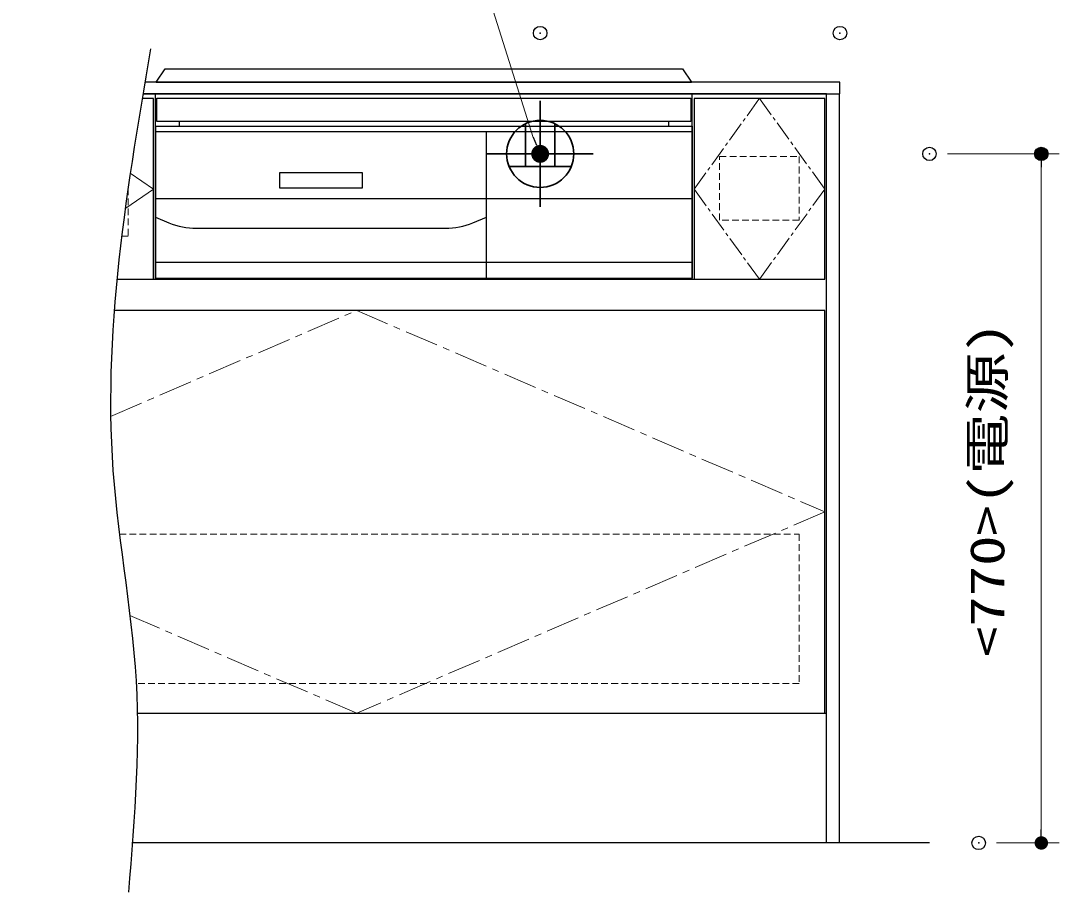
# Model space of a CAD drawing. Units: millimetres, scale not verified. Extents: x -9797 to 9797, y -4555 to 4555.
# Drawn here: x -4623 to -3463, y -355 to 619 of the extents above; entities that cross this region are included whole.
import ezdxf
from ezdxf.enums import TextEntityAlignment as Align

# ---------------------------------------------------------------- set-up
doc = ezdxf.new("R2010")
doc.units = ezdxf.units.MM
doc.header["$LTSCALE"] = 30
doc.header["$PDMODE"] = 32
doc.header["$PDSIZE"] = 15
for name, pattern in [('USER2', [0.375, 0.25, -0.125]), ('USER4', [2, 1.25, -0.25, 0.25, -0.25]), ('USER8', [1.125, 0.75, -0.125, 0.125, -0.125])]:
    doc.linetypes.add(name, pattern=pattern)
for name, color, linetype, lineweight in [('0-2_0', 7, 'Continuous', 25), ('0-3_DEFPOINTS', 7, 'Continuous', 25), ('0-6_細線ﾚｲﾔｰ', 91, 'Continuous', 9), ('0-7_寸法ﾚｲﾔｰ', 30, 'Continuous', 13), ('0-8_1', 7, 'Continuous', 25), ('0-9_KABE', 4, 'Continuous', 25)]:
    doc.layers.add(name, color=color, linetype=linetype, lineweight=lineweight)
doc.styles.add('ＭＳ ゴシック', font='')
doc.styles.get('ＭＳ ゴシック').set_extended_font_data('MS Gothic')

# ---------------------------------------------------------------- blocks, each defined once
blk = doc.blocks.new('A$C5C1B3A85')
at = {"layer": '0-2_0', "color": 1, "lineweight": 30}
for p, q in [((0, 1773.4), (0, -1773.4)), ((-496.2, 1009.7), (-496.2, -426.1)), ((496.2, 1009.7), (496.2, -426.1)), ((1773.4, 0), (-1773.4, 0)), ((-1041.2, -426.1), (1041.2, -426.1))]:
    blk.add_line(p, q, dxfattribs=at)
blk.add_circle((0, 0), 1125, dxfattribs=at)
blk = doc.blocks.new('_DOT')
at = {"layer": '0-2_0', "color": 30}
blk.add_line((-15, 0), (-30, 0), dxfattribs=at)
for points in [[(0, 0), (-15, 0), (-14.88, 1.88)], [(0, 0), (-14.88, -1.88), (-15, 0)], [(0, 0), (-14.88, 1.88), (-14.53, 3.73)], [(0, 0), (-14.53, -3.73), (-14.88, -1.88)], [(0, 0), (-14.53, 3.73), (-13.95, 5.52)], [(0, 0), (-13.95, -5.52), (-14.53, -3.73)], [(0, 0), (-13.95, 5.52), (-13.14, 7.23)], [(0, 0), (-13.14, -7.23), (-13.95, -5.52)], [(0, 0), (-13.14, 7.23), (-12.14, 8.82)], [(0, 0), (-12.14, -8.82), (-13.14, -7.23)], [(0, 0), (-12.14, 8.82), (-10.93, 10.27)], [(0, 0), (-10.93, -10.27), (-12.14, -8.82)], [(0, 0), (-10.93, 10.27), (-9.56, 11.56)], [(0, 0), (-9.56, -11.56), (-10.93, -10.27)], [(0, 0), (-9.56, 11.56), (-8.04, 12.66)], [(0, 0), (-8.04, -12.66), (-9.56, -11.56)], [(0, 0), (-8.04, 12.66), (-6.39, 13.57)], [(0, 0), (-6.39, -13.57), (-8.04, -12.66)], [(0, 0), (-6.39, 13.57), (-4.64, 14.27)], [(0, 0), (-4.64, -14.27), (-6.39, -13.57)], [(0, 0), (-4.64, 14.27), (-2.81, 14.73)], [(0, 0), (-2.81, -14.73), (-4.64, -14.27)], [(0, 0), (-2.81, 14.73), (-0.94, 14.97)], [(0, 0), (-0.94, -14.97), (-2.81, -14.73)], [(0, 0), (-0.94, 14.97), (0.94, 14.97)], [(0, 0), (0.94, -14.97), (-0.94, -14.97)], [(0, 0), (0.94, 14.97), (2.81, 14.73)], [(0, 0), (2.81, 14.73), (4.64, 14.27)], [(0, 0), (4.64, 14.27), (6.39, 13.57)], [(0, 0), (6.39, 13.57), (8.04, 12.66)], [(0, 0), (8.04, 12.66), (9.56, 11.56)], [(0, 0), (9.56, 11.56), (10.93, 10.27)], [(0, 0), (10.93, 10.27), (12.14, 8.82)], [(0, 0), (12.14, 8.82), (13.14, 7.23)], [(0, 0), (13.14, 7.23), (13.95, 5.52)], [(0, 0), (13.95, 5.52), (14.53, 3.73)], [(0, 0), (14.53, 3.73), (14.88, 1.88)], [(0, 0), (14.88, 1.88), (15, 0)], [(0, 0), (2.81, -14.73), (0.94, -14.97)], [(0, 0), (4.64, -14.27), (2.81, -14.73)], [(0, 0), (6.39, -13.57), (4.64, -14.27)], [(0, 0), (8.04, -12.66), (6.39, -13.57)], [(0, 0), (9.56, -11.56), (8.04, -12.66)], [(0, 0), (10.93, -10.27), (9.56, -11.56)], [(0, 0), (12.14, -8.82), (10.93, -10.27)], [(0, 0), (13.14, -7.23), (12.14, -8.82)], [(0, 0), (13.95, -5.52), (13.14, -7.23)], [(0, 0), (14.53, -3.73), (13.95, -5.52)], [(0, 0), (14.88, -1.88), (14.53, -3.73)], [(0, 0), (15, 0), (14.88, -1.88)]]:
    blk.add_solid(points, dxfattribs=at)
blk = doc.blocks.new('A$C660A62C6')
at = {"layer": '0-2_0'}
for p, q in [((-8205, -1314), (-8205, -1470)), ((8205, -1314), (8205, -1470)), ((-9000, -1470), (-9000, -6570)), ((9000, -1470), (9000, -6570)), ((-9000, -3900), (9000, -3900))]:
    blk.add_line(p, q, dxfattribs=at)
for points in [[(-8955, -534), (8955, -534), (8955, -1314), (-8955, -1314)], [(-4829.3, -3022.4), (-2070.7, -3022.4), (-2070.7, -3551.2), (-4829.3, -3551.2)]]:
    blk.add_lwpolyline(points, close=True, dxfattribs=at)
at = {"layer": '0-8_1'}
for p, q in [((-8970, 0), (8970, 0)), ((-9000, -1470), (9000, -1470)), ((-9000, -1650), (9000, -1650)), ((2100, -6568.4), (2100, -1648.4)), ((-9000, -4518.5), (-8543.1, -4708.9)), ((1643.1, -4708.9), (2100, -4518.5)), ((-7620, -4893.5), (720, -4893.5)), ((-9000, -6030), (9000, -6030)), ((-9000, -6570), (9000, -6570))]:
    blk.add_line(p, q, dxfattribs=at)
blk.add_lwpolyline([(-8970, 0), (-8670, 450), (8670, 450), (8970, 0)], dxfattribs=at)
for centre, start, end in [((-7620, -2493.5), 247.38014, 270), ((720, -2493.5), 270, 292.61986)]:
    blk.add_arc(centre, 2400, start, end, dxfattribs=at)

msp = doc.modelspace()

# ---------------------------------------------------------------- linework, layer by layer
at = {"layer": '0-2_0'}
for p, q in [((-3723.07, 536.86), (-4487.01, 536.86)), ((-4473.07, 329.86), (-4473.07, 536.86)), ((-3723.07, -155.14), (-3723.07, 536.86))]:
    msp.add_line(p, q, dxfattribs=at)
for points in [[(-4478.52, 587.26), (-4481.19, 571.54), (-4483.84, 555.82), (-4486.47, 540.1), (-4489.09, 524.37), (-4491.66, 508.65), (-4494.2, 492.93), (-4496.68, 477.21), (-4499.11, 461.49), (-4501.47, 445.77), (-4503.75, 430.06), (-4505.95, 414.34), (-4508.05, 398.63), (-4510.05, 382.91), (-4511.95, 367.2), (-4513.72, 351.49), (-4515.37, 335.78), (-4516.89, 320.08), (-4518.26, 304.37), (-4519.48, 288.67), (-4520.54, 272.97), (-4521.43, 257.28), (-4522.14, 241.58), (-4522.67, 225.89), (-4523.01, 210.2), (-4523.14, 194.52), (-4523.06, 178.83), (-4522.76, 163.16), (-4522.24, 147.48), (-4521.47, 131.81), (-4520.47, 116.14), (-4519.21, 100.47), (-4517.73, 84.81), (-4516.06, 69.15), (-4514.24, 53.49), (-4512.3, 37.84), (-4510.28, 22.18), (-4508.23, 6.52), (-4506.16, -9.14), (-4504.13, -24.81)], [(-4487.03, 536.86), (-3708.07, 536.86), (-3708.07, 549.86), (-4484.85, 549.86)], [(-4515.96, 329.86), (-4475.07, 329.86), (-4475.07, 531.86), (-4487.85, 531.86)], [(-4493.31, -155.14), (-3725.07, -155.14), (-3725.07, 294.86), (-4519.02, 294.86)], [(-4504.13, -24.81), (-4502.17, -40.48), (-4500.32, -56.15), (-4498.61, -71.83), (-4497.07, -87.52), (-4495.76, -103.21), (-4494.69, -118.91), (-4493.91, -134.62), (-4493.41, -150.34), (-4493.17, -166.07), (-4493.17, -181.81), (-4493.38, -197.55), (-4493.79, -213.3), (-4494.39, -229.05), (-4495.14, -244.81), (-4496.03, -260.57), (-4497.04, -276.34), (-4498.15, -292.11), (-4499.34, -307.88), (-4500.59, -323.66), (-4501.88, -339.43), (-4503.18, -355.21)]]:
    msp.add_lwpolyline(points, dxfattribs=at)
for points in [[(-3723.07, 536.86), (-3709.07, 536.86), (-3709.07, -300.14), (-3723.07, -300.14)], [(-3871.07, 329.86), (-3725.07, 329.86), (-3725.07, 531.86), (-3871.07, 531.86)]]:
    msp.add_lwpolyline(points, close=True, dxfattribs=at)
at = {"layer": '0-3_DEFPOINTS'}
for p in [(-4043.07, 604.86), (-3708.07, 604.86), (-3608.07, 469.86), (-3483.07, 469.86), (-3553.07, -300.14)]:
    msp.add_point(p, dxfattribs=at)
at = {"layer": '0-6_細線ﾚｲﾔｰ', "linetype": 'USER4'}
msp.add_line((-4523.03, 176.58), (-4248.07, 294.86), dxfattribs=at)
at = {"layer": '0-6_細線ﾚｲﾔｰ', "linetype": 'USER8'}
msp.add_lwpolyline([(-3798.07, 531.86), (-3725.07, 430.36), (-3798.07, 329.86), (-3871.07, 430.36)], close=True, dxfattribs=at)
at = {"layer": '0-6_細線ﾚｲﾔｰ', "linetype": 'USER2'}
msp.add_lwpolyline([(-3753.57, 395.86), (-3842.57, 395.86), (-3842.57, 466.86), (-3753.57, 466.86)], close=True, dxfattribs=at)
at = {"layer": '0-6_細線ﾚｲﾔｰ', "linetype": 'USER4'}
for points in [[(-4501.1, 448.22), (-4475.07, 430.36), (-4506.69, 408.9)], [(-4248.07, 294.86), (-3725.07, 69.86), (-4248.07, -155.14), (-4501.49, -46.11)]]:
    msp.add_lwpolyline(points, dxfattribs=at)
at = {"layer": '0-6_細線ﾚｲﾔｰ', "linetype": 'USER2'}
for points in [[(-4503.57, 431.28), (-4503.57, 377.86), (-4510.68, 377.86)], [(-4513.18, 44.86), (-3753.57, 44.86), (-3753.57, -122.14), (-4494.51, -122.14)]]:
    msp.add_lwpolyline(points, dxfattribs=at)
at = {"layer": '0-7_寸法ﾚｲﾔｰ'}
for p, q in [((-3588.07, 469.86), (-3463.07, 469.86)), ((-3483.07, -285.14), (-3483.07, 454.86)), ((-3533.07, -300.14), (-3463.07, -300.14))]:
    msp.add_line(p, q, dxfattribs=at)
msp.add_lwpolyline([(-4623.47, 693.83), (-4115.76, 693.83), (-4050.72, 488.34)], dxfattribs=at)
at = {"layer": '0-8_1'}
for p, q in [((-3723.07, 536.86), (-4487.01, 536.86)), ((-3873.07, 329.86), (-3873.07, 536.86)), ((-4515.96, 329.86), (-3725.07, 329.86)), ((-4493.31, -155.14), (-3723.07, -155.14))]:
    msp.add_line(p, q, dxfattribs=at)
at = {"layer": '0-9_KABE'}
msp.add_line((-3608.07, -300.14), (-4499.45, -300.14), dxfattribs=at)

# ---------------------------------------------------------------- block references
at = {"layer": '0-2_0', "xscale": 0.03333333, "yscale": 0.03333333}
for name, p in [('A$C660A62C6', (-4173.07, 549.86)), ('A$C5C1B3A85', (-4043.07, 469.86))]:
    msp.add_blockref(name, p, dxfattribs=at)
at = {"layer": '0-7_寸法ﾚｲﾔｰ'}
for p, xscale, yscale, rotation in [((-4043.07, 469.86), 0.6666667, 0.6666667, 292.48064), ((-3483.07, 469.86), 0.5, 0.5, 90), ((-3483.07, -300.14), 0.5, 0.5, 270)]:
    msp.add_blockref('_DOT', p, dxfattribs=dict(at, xscale=xscale, yscale=yscale, rotation=rotation))

# ---------------------------------------------------------------- texts
at = {"layer": '0-7_寸法ﾚｲﾔｰ', "style": 'ＭＳ ゴシック', "width": 1.3}
msp.add_text('<770>(電源)', height=38.48, rotation=90, dxfattribs=at).set_placement((-3512.81, -92.66), align=Align.BOTTOM_LEFT)

doc.saveas('drawing.dxf')
